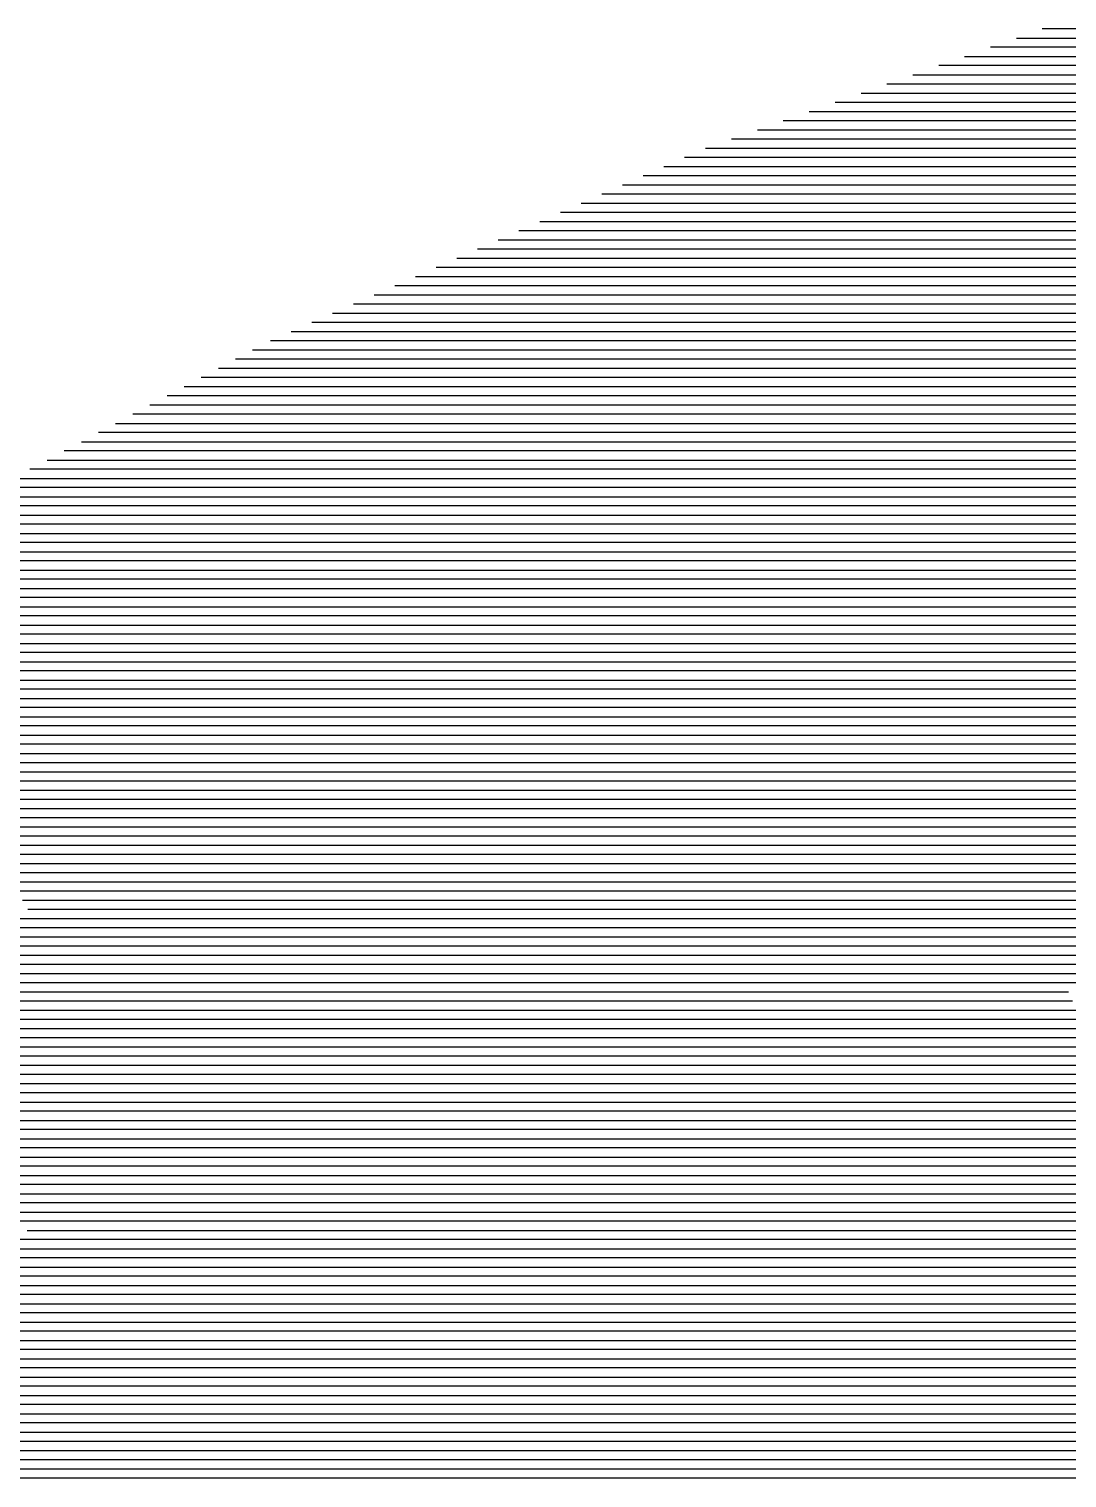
# Model space of a CAD drawing. Header units: metres. Extents: x -6.9 to 6.9, y -7 to 7.
# Drawn here: x -3.205 to -2.073, y 5.086 to 6.666 of the extents above; entities that cross this region are included whole.
import ezdxf

# ---------------------------------------------------------------- set-up
doc = ezdxf.new("R2010")
doc.units = ezdxf.units.M

msp = doc.modelspace()

# ---------------------------------------------------------------- linework, layer by layer
for p, q in [((-2.127833, 6.656469, -0.539903), (-1.97715, 6.656469, -0.52446)), ((-1.978695, 6.666469, -0.524922), (-2.099589, 6.666469, -0.537312)), ((-2.184322, 6.636469, -0.545084), (-1.974058, 6.636469, -0.523534)), ((-1.975604, 6.646469, -0.523997), (-2.156077, 6.646469, -0.542493)), ((-1.972513, 6.626469, -0.523072), (-2.212566, 6.626469, -0.547674)), ((-1.969421, 6.606469, -0.522146), (-2.269055, 6.606469, -0.552855)), ((-2.24081, 6.616469, -0.550265), (-1.970967, 6.616469, -0.522609)), ((-2.297299, 6.596469, -0.555446), (-1.967875, 6.596469, -0.521684)), ((-2.353788, 6.576469, -0.560626), (-1.964784, 6.576469, -0.520759)), ((-1.96633, 6.586469, -0.521221), (-2.325544, 6.586469, -0.558036)), ((-1.963238, 6.566469, -0.520296), (-2.382032, 6.566469, -0.563217)), ((-1.960147, 6.546469, -0.519371), (-2.438521, 6.546469, -0.568398)), ((-2.410277, 6.556469, -0.565807), (-1.961692, 6.556469, -0.519833)), ((-2.466168, 6.526469, -0.570628), (-2.489632, 6.526469, -0.572998)), ((-2.466765, 6.536469, -0.570988), (-1.958601, 6.536469, -0.518908)), ((-2.464098, 6.526469, -0.570411), (-2.466168, 6.526469, -0.570628)), ((-1.957055, 6.526469, -0.518445), (-2.464098, 6.526469, -0.570411)), ((-2.51221, 6.516469, -0.574976), (-2.464028, 6.516469, -0.570109)), ((-2.464028, 6.516469, -0.570109), (-2.459778, 6.516469, -0.569664)), ((-2.459778, 6.516469, -0.569664), (-1.95551, 6.516469, -0.517983)), ((-2.557368, 6.496469, -0.578933), (-2.459749, 6.496469, -0.569072)), ((-2.461889, 6.506469, -0.569591), (-2.534789, 6.506469, -0.576954)), ((-2.455458, 6.506469, -0.568917), (-2.461889, 6.506469, -0.569591)), ((-2.459749, 6.496469, -0.569072), (-2.451138, 6.496469, -0.56817)), ((-1.953964, 6.506469, -0.51752), (-2.455458, 6.506469, -0.568917)), ((-2.451138, 6.496469, -0.56817), (-1.952418, 6.496469, -0.517058)), ((-2.457609, 6.486469, -0.568554), (-2.579946, 6.486469, -0.580911)), ((-2.446819, 6.486469, -0.567423), (-2.457609, 6.486469, -0.568554)), ((-1.950872, 6.486469, -0.516595), (-2.446819, 6.486469, -0.567423)), ((-2.45333, 6.466469, -0.567517), (-2.625104, 6.466469, -0.584868)), ((-2.602525, 6.476469, -0.582889), (-2.45547, 6.476469, -0.568036)), ((-2.45547, 6.476469, -0.568036), (-2.442499, 6.476469, -0.566676)), ((-2.438179, 6.466469, -0.565929), (-2.45333, 6.466469, -0.567517)), ((-2.442499, 6.476469, -0.566676), (-1.949327, 6.476469, -0.516132)), ((-1.947781, 6.466469, -0.51567), (-2.438179, 6.466469, -0.565929)), ((-2.449051, 6.446469, -0.56648), (-2.670261, 6.446469, -0.588825)), ((-2.647683, 6.456469, -0.586846), (-2.451191, 6.456469, -0.566999)), ((-2.451191, 6.456469, -0.566999), (-2.433859, 6.456469, -0.565182)), ((-2.429539, 6.446469, -0.564435), (-2.449051, 6.446469, -0.56648)), ((-2.433859, 6.456469, -0.565182), (-1.946235, 6.456469, -0.515207)), ((-1.94469, 6.446469, -0.514744), (-2.429539, 6.446469, -0.564435)), ((-2.69284, 6.436469, -0.590803), (-2.446912, 6.436469, -0.565962)), ((-2.446912, 6.436469, -0.565962), (-2.425219, 6.436469, -0.563688)), ((-2.425219, 6.436469, -0.563688), (-1.943144, 6.436469, -0.514282)), ((-2.737997, 6.416469, -0.59476), (-2.442632, 6.416469, -0.564925)), ((-2.444772, 6.426469, -0.565444), (-2.715419, 6.426469, -0.592781)), ((-2.420899, 6.426469, -0.562941), (-2.444772, 6.426469, -0.565444)), ((-2.442632, 6.416469, -0.564925), (-2.416579, 6.416469, -0.562194)), ((-1.941598, 6.426469, -0.513819), (-2.420899, 6.426469, -0.562941)), ((-2.416579, 6.416469, -0.562194), (-1.940052, 6.416469, -0.513357)), ((-2.440493, 6.406469, -0.564407), (-2.760576, 6.406469, -0.596738)), ((-2.412259, 6.406469, -0.561447), (-2.440493, 6.406469, -0.564407)), ((-1.938507, 6.406469, -0.512894), (-2.412259, 6.406469, -0.561447)), ((-2.436214, 6.386469, -0.56337), (-2.805734, 6.386469, -0.600695)), ((-2.783155, 6.396469, -0.598716), (-2.438353, 6.396469, -0.563888)), ((-2.438353, 6.396469, -0.563888), (-2.40794, 6.396469, -0.5607)), ((-2.40362, 6.386469, -0.559954), (-2.436214, 6.386469, -0.56337)), ((-2.40794, 6.396469, -0.5607), (-1.936961, 6.396469, -0.512431)), ((-1.935415, 6.386469, -0.511969), (-2.40362, 6.386469, -0.559954)), ((-2.828312, 6.376469, -0.602673), (-2.434074, 6.376469, -0.562851)), ((-2.434074, 6.376469, -0.562851), (-2.3993, 6.376469, -0.559207)), ((-2.3993, 6.376469, -0.559207), (-1.933869, 6.376469, -0.511506)), ((-2.87347, 6.356469, -0.60663), (-2.429795, 6.356469, -0.561815)), ((-2.431934, 6.366469, -0.562333), (-2.850891, 6.366469, -0.604651)), ((-2.39498, 6.366469, -0.55846), (-2.431934, 6.366469, -0.562333)), ((-2.429795, 6.356469, -0.561815), (-2.39066, 6.356469, -0.557713)), ((-1.932324, 6.366469, -0.511043), (-2.39498, 6.366469, -0.55846)), ((-2.39066, 6.356469, -0.557713), (-1.930778, 6.356469, -0.510581)), ((-2.918627, 6.336469, -0.610586), (-2.425516, 6.336469, -0.560778)), ((-2.427655, 6.346469, -0.561296), (-2.896048, 6.346469, -0.608608)), ((-2.38634, 6.346469, -0.556966), (-2.427655, 6.346469, -0.561296)), ((-2.425516, 6.336469, -0.560778), (-2.38202, 6.336469, -0.556219)), ((-1.929232, 6.346469, -0.510118), (-2.38634, 6.346469, -0.556966)), ((-2.38202, 6.336469, -0.556219), (-1.927687, 6.336469, -0.509656)), ((-2.423376, 6.326469, -0.560259), (-2.941206, 6.326469, -0.612565)), ((-2.3777, 6.326469, -0.555472), (-2.423376, 6.326469, -0.560259)), ((-1.926141, 6.326469, -0.509193), (-2.3777, 6.326469, -0.555472)), ((-2.940973, 6.306469, -0.611947), (-2.979358, 6.306469, -0.615771)), ((-2.960682, 6.316469, -0.614211), (-2.943678, 6.316469, -0.612517)), ((-2.943678, 6.316469, -0.612517), (-2.941794, 6.316469, -0.612322)), ((-2.941794, 6.316469, -0.612322), (-2.421237, 6.316469, -0.559741)), ((-2.93672, 6.306469, -0.611507), (-2.940973, 6.306469, -0.611947)), ((-2.419097, 6.306469, -0.559223), (-2.93672, 6.306469, -0.611507)), ((-2.421237, 6.316469, -0.559741), (-2.37338, 6.316469, -0.554725)), ((-2.36906, 6.306469, -0.553978), (-2.419097, 6.306469, -0.559223)), ((-2.37338, 6.316469, -0.554725), (-1.924595, 6.316469, -0.50873)), ((-1.923049, 6.306469, -0.508268), (-2.36906, 6.306469, -0.553978)), ((-2.998035, 6.296469, -0.617331), (-2.938268, 6.296469, -0.611377)), ((-2.938268, 6.296469, -0.611377), (-2.931645, 6.296469, -0.610692)), ((-2.931645, 6.296469, -0.610692), (-2.416957, 6.296469, -0.558704)), ((-2.416957, 6.296469, -0.558704), (-2.364741, 6.296469, -0.553231)), ((-2.364741, 6.296469, -0.553231), (-1.921504, 6.296469, -0.507805)), ((-3.035388, 6.276469, -0.620452), (-2.932858, 6.276469, -0.610238)), ((-2.935563, 6.286469, -0.610807), (-3.016711, 6.286469, -0.618892)), ((-2.926571, 6.286469, -0.609877), (-2.935563, 6.286469, -0.610807)), ((-2.932858, 6.276469, -0.610238), (-2.921496, 6.276469, -0.609062)), ((-2.414818, 6.286469, -0.558186), (-2.926571, 6.286469, -0.609877)), ((-2.921496, 6.276469, -0.609062), (-2.412678, 6.276469, -0.557667)), ((-2.360421, 6.286469, -0.552484), (-2.414818, 6.286469, -0.558186)), ((-2.412678, 6.276469, -0.557667), (-2.356101, 6.276469, -0.551737)), ((-1.919958, 6.286469, -0.507342), (-2.360421, 6.286469, -0.552484)), ((-2.356101, 6.276469, -0.551737), (-1.918412, 6.276469, -0.50688)), ((-2.930153, 6.266469, -0.609668), (-3.054065, 6.266469, -0.622012)), ((-2.916422, 6.266469, -0.608248), (-2.930153, 6.266469, -0.609668)), ((-2.410539, 6.266469, -0.557149), (-2.916422, 6.266469, -0.608248)), ((-2.351781, 6.266469, -0.55099), (-2.410539, 6.266469, -0.557149)), ((-1.916867, 6.266469, -0.506417), (-2.351781, 6.266469, -0.55099)), ((-2.924743, 6.246469, -0.608528), (-3.091418, 6.246469, -0.625133)), ((-3.072741, 6.256469, -0.623572), (-2.927448, 6.256469, -0.609098)), ((-2.927448, 6.256469, -0.609098), (-2.911347, 6.256469, -0.607433)), ((-2.906273, 6.246469, -0.606618), (-2.924743, 6.246469, -0.608528)), ((-2.911347, 6.256469, -0.607433), (-2.408399, 6.256469, -0.556631)), ((-2.406259, 6.246469, -0.556112), (-2.906273, 6.246469, -0.606618)), ((-2.408399, 6.256469, -0.556631), (-2.347461, 6.256469, -0.550243)), ((-2.343141, 6.246469, -0.549496), (-2.406259, 6.246469, -0.556112)), ((-2.347461, 6.256469, -0.550243), (-1.915321, 6.256469, -0.505955)), ((-1.913775, 6.246469, -0.505492), (-2.343141, 6.246469, -0.549496)), ((-2.919334, 6.226469, -0.607389), (-3.128771, 6.226469, -0.628253)), ((-3.110095, 6.236469, -0.626693), (-2.922038, 6.236469, -0.607958)), ((-2.922038, 6.236469, -0.607958), (-2.901198, 6.236469, -0.605803)), ((-2.896124, 6.226469, -0.604988), (-2.919334, 6.226469, -0.607389)), ((-2.901198, 6.236469, -0.605803), (-2.40412, 6.236469, -0.555594)), ((-2.40198, 6.226469, -0.555075), (-2.896124, 6.226469, -0.604988)), ((-2.40412, 6.236469, -0.555594), (-2.338821, 6.236469, -0.548749)), ((-2.334501, 6.226469, -0.548002), (-2.40198, 6.226469, -0.555075)), ((-2.338821, 6.236469, -0.548749), (-1.912229, 6.236469, -0.505029)), ((-1.910684, 6.226469, -0.504567), (-2.334501, 6.226469, -0.548002)), ((-3.147448, 6.216469, -0.629814), (-2.916629, 6.216469, -0.606819)), ((-2.916629, 6.216469, -0.606819), (-2.89105, 6.216469, -0.604173)), ((-2.89105, 6.216469, -0.604173), (-2.399841, 6.216469, -0.554557)), ((-2.399841, 6.216469, -0.554557), (-2.330181, 6.216469, -0.547255)), ((-2.330181, 6.216469, -0.547255), (-1.909138, 6.216469, -0.504104)), ((-3.184801, 6.196469, -0.632934), (-2.911219, 6.196469, -0.605679)), ((-2.913924, 6.206469, -0.606249), (-3.166125, 6.206469, -0.631374)), ((-2.885975, 6.206469, -0.603358), (-2.913924, 6.206469, -0.606249)), ((-2.911219, 6.196469, -0.605679), (-2.880901, 6.196469, -0.602544)), ((-2.397701, 6.206469, -0.554038), (-2.885975, 6.206469, -0.603358)), ((-2.880901, 6.196469, -0.602544), (-2.395562, 6.196469, -0.55352)), ((-2.325862, 6.206469, -0.546509), (-2.397701, 6.206469, -0.554038)), ((-2.395562, 6.196469, -0.55352), (-2.321542, 6.196469, -0.545762)), ((-1.907592, 6.206469, -0.503641), (-2.325862, 6.206469, -0.546509)), ((-2.321542, 6.196469, -0.545762), (-1.906046, 6.196469, -0.503179)), ((-2.908514, 6.186469, -0.605109), (-3.203478, 6.186469, -0.634494)), ((-2.875826, 6.186469, -0.601729), (-2.908514, 6.186469, -0.605109)), ((-2.393422, 6.186469, -0.553002), (-2.875826, 6.186469, -0.601729)), ((-2.317222, 6.186469, -0.545015), (-2.393422, 6.186469, -0.553002)), ((-1.904501, 6.186469, -0.502716), (-2.317222, 6.186469, -0.545015)), ((-2.903104, 6.166469, -0.60397), (-3.240831, 6.166469, -0.637615)), ((-3.222154, 6.176469, -0.636055), (-2.905809, 6.176469, -0.60454)), ((-2.905809, 6.176469, -0.60454), (-2.870752, 6.176469, -0.600914)), ((-2.865677, 6.166469, -0.600099), (-2.903104, 6.166469, -0.60397)), ((-2.870752, 6.176469, -0.600914), (-2.391282, 6.176469, -0.552483)), ((-2.389143, 6.166469, -0.551965), (-2.865677, 6.166469, -0.600099)), ((-2.391282, 6.176469, -0.552483), (-2.312902, 6.176469, -0.544268)), ((-2.308582, 6.166469, -0.543521), (-2.389143, 6.166469, -0.551965)), ((-2.312902, 6.176469, -0.544268), (-1.902955, 6.176469, -0.502254)), ((-1.901409, 6.166469, -0.501791), (-2.308582, 6.166469, -0.543521)), ((-2.897694, 6.146469, -0.60283), (-3.278184, 6.146469, -0.640736)), ((-3.259508, 6.156469, -0.639175), (-2.900399, 6.156469, -0.6034)), ((-2.900399, 6.156469, -0.6034), (-2.860603, 6.156469, -0.599284)), ((-2.855528, 6.146469, -0.598469), (-2.897694, 6.146469, -0.60283)), ((-2.860603, 6.156469, -0.599284), (-2.387003, 6.156469, -0.551446)), ((-2.384864, 6.146469, -0.550928), (-2.855528, 6.146469, -0.598469)), ((-2.387003, 6.156469, -0.551446), (-2.304262, 6.156469, -0.542774)), ((-2.299942, 6.146469, -0.542027), (-2.384864, 6.146469, -0.550928)), ((-2.304262, 6.156469, -0.542774), (-1.899864, 6.156469, -0.501328)), ((-1.898318, 6.146469, -0.500866), (-2.299942, 6.146469, -0.542027)), ((-3.296861, 6.136469, -0.642296), (-2.894989, 6.136469, -0.602261)), ((-2.894989, 6.136469, -0.602261), (-2.850454, 6.136469, -0.597654)), ((-2.850454, 6.136469, -0.597654), (-2.382724, 6.136469, -0.55041)), ((-2.382724, 6.136469, -0.55041), (-2.295622, 6.136469, -0.54128)), ((-2.295622, 6.136469, -0.54128), (-1.896772, 6.136469, -0.500403)), ((-3.334214, 6.116469, -0.645416), (-2.889579, 6.116469, -0.601121)), ((-2.892284, 6.126469, -0.601691), (-3.315538, 6.126469, -0.643856)), ((-2.84538, 6.126469, -0.59684), (-2.892284, 6.126469, -0.601691)), ((-2.889579, 6.116469, -0.601121), (-2.840305, 6.116469, -0.596025)), ((-2.380585, 6.126469, -0.549891), (-2.84538, 6.126469, -0.59684)), ((-2.840305, 6.116469, -0.596025), (-2.378445, 6.116469, -0.549373)), ((-2.291302, 6.126469, -0.540533), (-2.380585, 6.126469, -0.549891)), ((-2.378445, 6.116469, -0.549373), (-2.286982, 6.116469, -0.539786)), ((-1.895226, 6.126469, -0.49994), (-2.291302, 6.126469, -0.540533)), ((-2.286982, 6.116469, -0.539786), (-1.893681, 6.116469, -0.499478)), ((-2.886874, 6.106469, -0.600551), (-3.352891, 6.106469, -0.646977)), ((-2.835231, 6.106469, -0.59521), (-2.886874, 6.106469, -0.600551)), ((-2.376305, 6.106469, -0.548854), (-2.835231, 6.106469, -0.59521)), ((-2.282663, 6.106469, -0.539039), (-2.376305, 6.106469, -0.548854)), ((-1.892135, 6.106469, -0.499015), (-2.282663, 6.106469, -0.539039)), ((-2.881464, 6.086469, -0.599412), (-3.390244, 6.086469, -0.650097)), ((-3.371568, 6.096469, -0.648537), (-2.884169, 6.096469, -0.599981)), ((-2.884169, 6.096469, -0.599981), (-2.830156, 6.096469, -0.594395)), ((-2.825082, 6.086469, -0.59358), (-2.881464, 6.086469, -0.599412)), ((-2.830156, 6.096469, -0.594395), (-2.374166, 6.096469, -0.548336)), ((-2.372026, 6.086469, -0.547818), (-2.825082, 6.086469, -0.59358)), ((-2.374166, 6.096469, -0.548336), (-2.278343, 6.096469, -0.538292)), ((-2.274023, 6.086469, -0.537545), (-2.372026, 6.086469, -0.547818)), ((-2.278343, 6.096469, -0.538292), (-1.890589, 6.096469, -0.498553)), ((-1.889044, 6.086469, -0.49809), (-2.274023, 6.086469, -0.537545)), ((-3.408921, 6.076469, -0.651658), (-2.878759, 6.076469, -0.598842)), ((-2.878759, 6.076469, -0.598842), (-2.820007, 6.076469, -0.592765)), ((-2.820007, 6.076469, -0.592765), (-2.369887, 6.076469, -0.547299)), ((-2.369887, 6.076469, -0.547299), (-2.269703, 6.076469, -0.536798)), ((-2.269703, 6.076469, -0.536798), (-1.887498, 6.076469, -0.497627)), ((-2.876054, 6.066469, -0.598272), (-3.416308, 6.066469, -0.652093)), ((-3.410457, 6.056469, -0.65121), (-2.873349, 6.056469, -0.597702)), ((-2.814933, 6.066469, -0.59195), (-2.876054, 6.066469, -0.598272)), ((-2.873349, 6.056469, -0.597702), (-2.809858, 6.056469, -0.591136)), ((-2.367747, 6.066469, -0.546781), (-2.814933, 6.066469, -0.59195)), ((-2.809858, 6.056469, -0.591136), (-2.365607, 6.056469, -0.546262)), ((-2.265383, 6.066469, -0.536051), (-2.367747, 6.066469, -0.546781)), ((-2.365607, 6.056469, -0.546262), (-2.261063, 6.056469, -0.535304)), ((-1.885952, 6.066469, -0.497165), (-2.265383, 6.066469, -0.536051)), ((-2.261063, 6.056469, -0.535304), (-1.884406, 6.056469, -0.496702)), ((-2.870644, 6.046469, -0.597132), (-3.404607, 6.046469, -0.650327)), ((-3.398756, 6.036469, -0.649444), (-2.867939, 6.036469, -0.596563)), ((-2.804784, 6.046469, -0.590321), (-2.870644, 6.046469, -0.597132)), ((-2.867939, 6.036469, -0.596563), (-2.79971, 6.036469, -0.589506)), ((-2.363468, 6.046469, -0.545744), (-2.804784, 6.046469, -0.590321)), ((-2.79971, 6.036469, -0.589506), (-2.361328, 6.036469, -0.545225)), ((-2.256743, 6.046469, -0.534557), (-2.363468, 6.046469, -0.545744)), ((-2.361328, 6.036469, -0.545225), (-2.252423, 6.036469, -0.533811)), ((-1.882861, 6.046469, -0.496239), (-2.256743, 6.046469, -0.534557)), ((-2.252423, 6.036469, -0.533811), (-1.881315, 6.036469, -0.495777)), ((-2.865234, 6.026469, -0.595993), (-3.392905, 6.026469, -0.648561)), ((-2.794635, 6.026469, -0.588691), (-2.865234, 6.026469, -0.595993)), ((-2.359189, 6.026469, -0.544707), (-2.794635, 6.026469, -0.588691)), ((-2.248103, 6.026469, -0.533064), (-2.359189, 6.026469, -0.544707)), ((-1.879769, 6.026469, -0.495314), (-2.248103, 6.026469, -0.533064)), ((-3.387055, 6.016469, -0.647677), (-2.862529, 6.016469, -0.595423)), ((-2.859824, 6.006469, -0.594853), (-3.381204, 6.006469, -0.646794)), ((-2.862529, 6.016469, -0.595423), (-2.789561, 6.016469, -0.587876)), ((-2.784486, 6.006469, -0.587061), (-2.859824, 6.006469, -0.594853)), ((-2.789561, 6.016469, -0.587876), (-2.357049, 6.016469, -0.544189)), ((-2.35491, 6.006469, -0.54367), (-2.784486, 6.006469, -0.587061)), ((-2.357049, 6.016469, -0.544189), (-2.243784, 6.016469, -0.532317)), ((-2.239464, 6.006469, -0.53157), (-2.35491, 6.006469, -0.54367)), ((-2.243784, 6.016469, -0.532317), (-1.878223, 6.016469, -0.494851)), ((-1.876678, 6.006469, -0.494389), (-2.239464, 6.006469, -0.53157)), ((-3.375354, 5.996469, -0.645911), (-2.857119, 5.996469, -0.594283)), ((-2.857119, 5.996469, -0.594283), (-2.779412, 5.996469, -0.586246)), ((-2.779412, 5.996469, -0.586246), (-2.35277, 5.996469, -0.543152)), ((-2.35277, 5.996469, -0.543152), (-2.235144, 5.996469, -0.530823)), ((-2.235144, 5.996469, -0.530823), (-1.875132, 5.996469, -0.493926)), ((-2.854414, 5.986469, -0.593714), (-3.369503, 5.986469, -0.645028)), ((-3.363653, 5.976469, -0.644145), (-2.851709, 5.976469, -0.593144)), ((-2.774337, 5.986469, -0.585432), (-2.854414, 5.986469, -0.593714)), ((-2.851709, 5.976469, -0.593144), (-2.769263, 5.976469, -0.584617)), ((-2.35063, 5.986469, -0.542633), (-2.774337, 5.986469, -0.585432)), ((-2.769263, 5.976469, -0.584617), (-2.348491, 5.976469, -0.542115)), ((-2.230824, 5.986469, -0.530076), (-2.35063, 5.986469, -0.542633)), ((-2.348491, 5.976469, -0.542115), (-2.226504, 5.976469, -0.529329)), ((-1.873586, 5.986469, -0.493464), (-2.230824, 5.986469, -0.530076)), ((-2.226504, 5.976469, -0.529329), (-1.872041, 5.976469, -0.493001)), ((-2.849004, 5.966469, -0.592574), (-3.357802, 5.966469, -0.643262)), ((-2.764188, 5.966469, -0.583802), (-2.849004, 5.966469, -0.592574)), ((-2.346351, 5.966469, -0.541597), (-2.764188, 5.966469, -0.583802)), ((-2.222184, 5.966469, -0.528582), (-2.346351, 5.966469, -0.541597)), ((-1.870495, 5.966469, -0.492538), (-2.222184, 5.966469, -0.528582)), ((-3.351952, 5.956469, -0.642378), (-2.846299, 5.956469, -0.592004)), ((-2.843594, 5.946469, -0.591434), (-3.346101, 5.946469, -0.641495)), ((-2.846299, 5.956469, -0.592004), (-2.759114, 5.956469, -0.582987)), ((-2.75404, 5.946469, -0.582172), (-2.843594, 5.946469, -0.591434)), ((-2.759114, 5.956469, -0.582987), (-2.344212, 5.956469, -0.541078)), ((-2.342072, 5.946469, -0.54056), (-2.75404, 5.946469, -0.582172)), ((-2.344212, 5.956469, -0.541078), (-2.217864, 5.956469, -0.527835)), ((-2.213544, 5.946469, -0.527088), (-2.342072, 5.946469, -0.54056)), ((-2.217864, 5.956469, -0.527835), (-1.868949, 5.956469, -0.492076)), ((-1.867403, 5.946469, -0.491613), (-2.213544, 5.946469, -0.527088)), ((-3.340251, 5.936469, -0.640612), (-2.840889, 5.936469, -0.590865)), ((-2.838184, 5.926469, -0.590295), (-3.3344, 5.926469, -0.639729)), ((-2.840889, 5.936469, -0.590865), (-2.748965, 5.936469, -0.581357)), ((-2.743891, 5.926469, -0.580542), (-2.838184, 5.926469, -0.590295)), ((-2.748965, 5.936469, -0.581357), (-2.339932, 5.936469, -0.540041)), ((-2.337793, 5.926469, -0.539523), (-2.743891, 5.926469, -0.580542)), ((-2.339932, 5.936469, -0.540041), (-2.209224, 5.936469, -0.526341)), ((-2.204904, 5.926469, -0.525594), (-2.337793, 5.926469, -0.539523)), ((-2.209224, 5.936469, -0.526341), (-1.865858, 5.936469, -0.49115)), ((-1.864312, 5.926469, -0.490688), (-2.204904, 5.926469, -0.525594)), ((-3.32855, 5.916469, -0.638846), (-2.835479, 5.916469, -0.589725)), ((-2.835479, 5.916469, -0.589725), (-2.738816, 5.916469, -0.579728)), ((-2.738816, 5.916469, -0.579728), (-2.335653, 5.916469, -0.539005)), ((-2.335653, 5.916469, -0.539005), (-2.200585, 5.916469, -0.524847)), ((-2.200585, 5.916469, -0.524847), (-1.862766, 5.916469, -0.490225)), ((-2.832774, 5.906469, -0.589155), (-3.322699, 5.906469, -0.637963)), ((-3.316848, 5.896469, -0.637079), (-2.830069, 5.896469, -0.588586)), ((-2.733742, 5.906469, -0.578913), (-2.832774, 5.906469, -0.589155)), ((-2.830069, 5.896469, -0.588586), (-2.728667, 5.896469, -0.578098)), ((-2.333514, 5.906469, -0.538486), (-2.733742, 5.906469, -0.578913)), ((-2.728667, 5.896469, -0.578098), (-2.331374, 5.896469, -0.537968)), ((-2.196265, 5.906469, -0.5241), (-2.333514, 5.906469, -0.538486)), ((-2.331374, 5.896469, -0.537968), (-2.191945, 5.896469, -0.523353)), ((-1.861221, 5.906469, -0.489763), (-2.196265, 5.906469, -0.5241)), ((-2.191945, 5.896469, -0.523353), (-1.859675, 5.896469, -0.4893)), ((-2.827364, 5.886469, -0.588016), (-3.310998, 5.886469, -0.636196)), ((-2.723593, 5.886469, -0.577283), (-2.827364, 5.886469, -0.588016)), ((-2.329235, 5.886469, -0.537449), (-2.723593, 5.886469, -0.577283)), ((-2.187625, 5.886469, -0.522606), (-2.329235, 5.886469, -0.537449)), ((-1.858129, 5.886469, -0.488837), (-2.187625, 5.886469, -0.522606)), ((-3.305147, 5.876469, -0.635313), (-2.824659, 5.876469, -0.587446)), ((-2.821954, 5.866469, -0.586876), (-3.299297, 5.866469, -0.63443)), ((-2.824659, 5.876469, -0.587446), (-2.718518, 5.876469, -0.576468)), ((-2.713444, 5.866469, -0.575653), (-2.821954, 5.866469, -0.586876)), ((-2.718518, 5.876469, -0.576468), (-2.327095, 5.876469, -0.536931)), ((-2.324955, 5.866469, -0.536412), (-2.713444, 5.866469, -0.575653)), ((-2.327095, 5.876469, -0.536931), (-2.183305, 5.876469, -0.521859)), ((-2.178985, 5.866469, -0.521112), (-2.324955, 5.866469, -0.536412)), ((-2.183305, 5.876469, -0.521859), (-1.856583, 5.876469, -0.488375)), ((-1.855038, 5.866469, -0.487912), (-2.178985, 5.866469, -0.521112)), ((-3.293446, 5.856469, -0.633547), (-2.819249, 5.856469, -0.586306)), ((-2.816544, 5.846469, -0.585737), (-3.287596, 5.846469, -0.632664)), ((-2.819249, 5.856469, -0.586306), (-2.70837, 5.856469, -0.574838)), ((-2.703295, 5.846469, -0.574023), (-2.816544, 5.846469, -0.585737)), ((-2.70837, 5.856469, -0.574838), (-2.322816, 5.856469, -0.535894)), ((-2.320676, 5.846469, -0.535376), (-2.703295, 5.846469, -0.574023)), ((-2.322816, 5.856469, -0.535894), (-2.174665, 5.856469, -0.520366)), ((-2.170345, 5.846469, -0.519619), (-2.320676, 5.846469, -0.535376)), ((-2.174665, 5.856469, -0.520366), (-1.853492, 5.856469, -0.487449)), ((-1.851946, 5.846469, -0.486987), (-2.170345, 5.846469, -0.519619)), ((-3.281745, 5.836469, -0.631781), (-2.813839, 5.836469, -0.585167)), ((-2.813839, 5.836469, -0.585167), (-2.698221, 5.836469, -0.573209)), ((-2.698221, 5.836469, -0.573209), (-2.318537, 5.836469, -0.534857)), ((-2.318537, 5.836469, -0.534857), (-2.166025, 5.836469, -0.518872)), ((-2.166025, 5.836469, -0.518872), (-1.8504, 5.836469, -0.486524)), ((-2.811134, 5.826469, -0.584597), (-3.275895, 5.826469, -0.630897)), ((-3.270044, 5.816469, -0.630014), (-2.808429, 5.816469, -0.584027)), ((-2.693146, 5.826469, -0.572394), (-2.811134, 5.826469, -0.584597)), ((-2.808429, 5.816469, -0.584027), (-2.688072, 5.816469, -0.571579)), ((-2.316397, 5.826469, -0.534339), (-2.693146, 5.826469, -0.572394)), ((-2.688072, 5.816469, -0.571579), (-2.314257, 5.816469, -0.53382)), ((-2.161706, 5.826469, -0.518125), (-2.316397, 5.826469, -0.534339)), ((-2.314257, 5.816469, -0.53382), (-2.157386, 5.816469, -0.517378)), ((-1.848855, 5.826469, -0.486062), (-2.161706, 5.826469, -0.518125)), ((-2.157386, 5.816469, -0.517378), (-1.847309, 5.816469, -0.485599)), ((-2.805724, 5.806469, -0.583457), (-3.264194, 5.806469, -0.629131)), ((-2.682997, 5.806469, -0.570764), (-2.805724, 5.806469, -0.583457)), ((-2.312118, 5.806469, -0.533302), (-2.682997, 5.806469, -0.570764)), ((-2.153066, 5.806469, -0.516631), (-2.312118, 5.806469, -0.533302)), ((-1.845763, 5.806469, -0.485136), (-2.153066, 5.806469, -0.516631)), ((-3.258343, 5.796469, -0.628248), (-2.803019, 5.796469, -0.582888)), ((-2.800314, 5.786469, -0.582318), (-3.252492, 5.786469, -0.627365)), ((-2.803019, 5.796469, -0.582888), (-2.677923, 5.796469, -0.569949)), ((-2.672848, 5.786469, -0.569134), (-2.800314, 5.786469, -0.582318)), ((-2.677923, 5.796469, -0.569949), (-2.309978, 5.796469, -0.532784)), ((-2.307839, 5.786469, -0.532265), (-2.672848, 5.786469, -0.569134)), ((-2.309978, 5.796469, -0.532784), (-2.148746, 5.796469, -0.515884)), ((-2.144426, 5.786469, -0.515137), (-2.307839, 5.786469, -0.532265)), ((-2.148746, 5.796469, -0.515884), (-1.844218, 5.796469, -0.484674)), ((-1.842672, 5.786469, -0.484211), (-2.144426, 5.786469, -0.515137)), ((-3.246642, 5.776469, -0.626482), (-2.797609, 5.776469, -0.581748)), ((-2.797609, 5.776469, -0.581748), (-2.667774, 5.776469, -0.568319)), ((-2.667774, 5.776469, -0.568319), (-2.305699, 5.776469, -0.531747)), ((-2.305699, 5.776469, -0.531747), (-2.140106, 5.776469, -0.51439)), ((-2.140106, 5.776469, -0.51439), (-1.841126, 5.776469, -0.483748)), ((-2.794904, 5.766469, -0.581178), (-3.240791, 5.766469, -0.625598)), ((-3.234941, 5.756469, -0.624715), (-2.792199, 5.756469, -0.580608)), ((-2.6627, 5.766469, -0.567505), (-2.794904, 5.766469, -0.581178)), ((-2.792199, 5.756469, -0.580608), (-2.657625, 5.756469, -0.56669)), ((-2.30356, 5.766469, -0.531228), (-2.6627, 5.766469, -0.567505)), ((-2.657625, 5.756469, -0.56669), (-2.30142, 5.756469, -0.53071)), ((-2.135786, 5.766469, -0.513643), (-2.30356, 5.766469, -0.531228)), ((-2.30142, 5.756469, -0.53071), (-2.131466, 5.756469, -0.512896)), ((-1.83958, 5.766469, -0.483286), (-2.135786, 5.766469, -0.513643)), ((-2.131466, 5.756469, -0.512896), (-1.838035, 5.756469, -0.482823)), ((-2.789494, 5.746469, -0.580039), (-3.22909, 5.746469, -0.623832)), ((-3.22324, 5.736469, -0.622949), (-2.786789, 5.736469, -0.579469)), ((-2.652551, 5.746469, -0.565875), (-2.789494, 5.746469, -0.580039)), ((-2.786789, 5.736469, -0.579469), (-2.647476, 5.736469, -0.56506)), ((-2.29928, 5.746469, -0.530192), (-2.652551, 5.746469, -0.565875)), ((-2.647476, 5.736469, -0.56506), (-2.297141, 5.736469, -0.529673)), ((-2.127146, 5.746469, -0.512149), (-2.29928, 5.746469, -0.530192)), ((-2.297141, 5.736469, -0.529673), (-2.122827, 5.736469, -0.511402)), ((-1.836489, 5.746469, -0.482361), (-2.127146, 5.746469, -0.512149)), ((-2.122827, 5.736469, -0.511402), (-1.834943, 5.736469, -0.481898)), ((-2.784085, 5.726469, -0.578899), (-3.217389, 5.726469, -0.622066)), ((-2.642402, 5.726469, -0.564245), (-2.784085, 5.726469, -0.578899)), ((-2.295001, 5.726469, -0.529155), (-2.642402, 5.726469, -0.564245)), ((-2.118507, 5.726469, -0.510655), (-2.295001, 5.726469, -0.529155)), ((-1.833398, 5.726469, -0.481435), (-2.118507, 5.726469, -0.510655)), ((-3.211539, 5.716469, -0.621183), (-2.78138, 5.716469, -0.578329)), ((-2.778675, 5.706469, -0.577759), (-3.205688, 5.706469, -0.620299)), ((-2.78138, 5.716469, -0.578329), (-2.637327, 5.716469, -0.56343)), ((-2.632253, 5.706469, -0.562615), (-2.778675, 5.706469, -0.577759)), ((-2.637327, 5.716469, -0.56343), (-2.292862, 5.716469, -0.528636)), ((-2.290722, 5.706469, -0.528118), (-2.632253, 5.706469, -0.562615)), ((-2.292862, 5.716469, -0.528636), (-2.114187, 5.716469, -0.509908)), ((-2.109867, 5.706469, -0.509161), (-2.290722, 5.706469, -0.528118)), ((-2.114187, 5.716469, -0.509908), (-1.831852, 5.716469, -0.480973)), ((-1.830306, 5.706469, -0.48051), (-2.109867, 5.706469, -0.509161)), ((-3.475087, 5.696469, -0.646656), (-3.199838, 5.696469, -0.619416)), ((-3.199838, 5.696469, -0.619416), (-2.77597, 5.696469, -0.57719)), ((-2.77597, 5.696469, -0.57719), (-2.627178, 5.696469, -0.561801)), ((-2.627178, 5.696469, -0.561801), (-2.288582, 5.696469, -0.527599)), ((-2.288582, 5.696469, -0.527599), (-2.105547, 5.696469, -0.508414)), ((-2.105547, 5.696469, -0.508414), (-1.82876, 5.696469, -0.480047)), ((-3.193987, 5.686469, -0.618533), (-3.467194, 5.686469, -0.645571)), ((-3.459301, 5.676469, -0.644486), (-3.188137, 5.676469, -0.61765)), ((-2.773265, 5.686469, -0.57662), (-3.193987, 5.686469, -0.618533)), ((-3.188137, 5.676469, -0.61765), (-2.77056, 5.676469, -0.57605)), ((-2.622104, 5.686469, -0.560986), (-2.773265, 5.686469, -0.57662)), ((-2.77056, 5.676469, -0.57605), (-2.61703, 5.676469, -0.560171)), ((-2.286443, 5.686469, -0.527081), (-2.622104, 5.686469, -0.560986)), ((-2.61703, 5.676469, -0.560171), (-2.284303, 5.676469, -0.526563)), ((-2.101227, 5.686469, -0.507667), (-2.286443, 5.686469, -0.527081)), ((-2.284303, 5.676469, -0.526563), (-2.096907, 5.676469, -0.506921)), ((-1.827215, 5.686469, -0.479585), (-2.101227, 5.686469, -0.507667)), ((-2.096907, 5.676469, -0.506921), (-1.825669, 5.676469, -0.479122)), ((-3.182286, 5.666469, -0.616767), (-3.451408, 5.666469, -0.6434)), ((-3.443514, 5.656469, -0.642315), (-3.176435, 5.656469, -0.615884)), ((-2.767855, 5.666469, -0.57548), (-3.182286, 5.666469, -0.616767)), ((-3.176435, 5.656469, -0.615884), (-2.76515, 5.656469, -0.574911)), ((-2.611955, 5.666469, -0.559356), (-2.767855, 5.666469, -0.57548)), ((-2.76515, 5.656469, -0.574911), (-2.606881, 5.656469, -0.558541)), ((-2.282164, 5.666469, -0.526044), (-2.611955, 5.666469, -0.559356)), ((-2.606881, 5.656469, -0.558541), (-2.280024, 5.656469, -0.525526)), ((-2.092587, 5.666469, -0.506174), (-2.282164, 5.666469, -0.526044)), ((-2.280024, 5.656469, -0.525526), (-2.088267, 5.656469, -0.505427)), ((-1.824123, 5.666469, -0.47866), (-2.092587, 5.666469, -0.506174)), ((-2.088267, 5.656469, -0.505427), (-1.822577, 5.656469, -0.478197)), ((-3.170585, 5.646469, -0.615), (-3.435621, 5.646469, -0.64123)), ((-2.762445, 5.646469, -0.574341), (-3.170585, 5.646469, -0.615)), ((-2.601806, 5.646469, -0.557726), (-2.762445, 5.646469, -0.574341)), ((-2.277885, 5.646469, -0.525007), (-2.601806, 5.646469, -0.557726)), ((-2.083947, 5.646469, -0.50468), (-2.277885, 5.646469, -0.525007)), ((-1.821032, 5.646469, -0.477734), (-2.083947, 5.646469, -0.50468)), ((-3.427728, 5.636469, -0.640144), (-3.164734, 5.636469, -0.614117)), ((-3.158884, 5.626469, -0.613234), (-3.419835, 5.626469, -0.639059)), ((-3.164734, 5.636469, -0.614117), (-2.75974, 5.636469, -0.573771)), ((-2.757035, 5.626469, -0.573201), (-3.158884, 5.626469, -0.613234)), ((-2.75974, 5.636469, -0.573771), (-2.596732, 5.636469, -0.556911)), ((-2.591657, 5.626469, -0.556097), (-2.757035, 5.626469, -0.573201)), ((-2.596732, 5.636469, -0.556911), (-2.275745, 5.636469, -0.524489)), ((-2.273605, 5.626469, -0.523971), (-2.591657, 5.626469, -0.556097)), ((-2.275745, 5.636469, -0.524489), (-2.079628, 5.636469, -0.503933)), ((-2.075308, 5.626469, -0.503186), (-2.273605, 5.626469, -0.523971)), ((-2.079628, 5.636469, -0.503933), (-1.819486, 5.636469, -0.477272)), ((-1.81794, 5.626469, -0.476809), (-2.075308, 5.626469, -0.503186)), ((-3.411942, 5.616469, -0.637974), (-3.153033, 5.616469, -0.612351)), ((-3.153033, 5.616469, -0.612351), (-2.75433, 5.616469, -0.572631)), ((-2.75433, 5.616469, -0.572631), (-2.586583, 5.616469, -0.555282)), ((-2.586583, 5.616469, -0.555282), (-2.271466, 5.616469, -0.523452)), ((-2.271466, 5.616469, -0.523452), (-2.070988, 5.616469, -0.502439)), ((-3.147183, 5.606469, -0.611468), (-3.404048, 5.606469, -0.636889)), ((-3.396155, 5.596469, -0.635803), (-3.141332, 5.596469, -0.610585)), ((-2.751625, 5.606469, -0.572062), (-3.147183, 5.606469, -0.611468)), ((-3.141332, 5.596469, -0.610585), (-2.74892, 5.596469, -0.571492)), ((-2.581508, 5.606469, -0.554467), (-2.751625, 5.606469, -0.572062)), ((-2.74892, 5.596469, -0.571492), (-2.576434, 5.596469, -0.553652)), ((-2.269326, 5.606469, -0.522934), (-2.581508, 5.606469, -0.554467)), ((-2.576434, 5.596469, -0.553652), (-2.267187, 5.596469, -0.522415)), ((-2.066668, 5.606469, -0.501692), (-2.269326, 5.606469, -0.522934)), ((-2.267187, 5.596469, -0.522415), (-2.062348, 5.596469, -0.500945)), ((-3.135482, 5.586469, -0.609702), (-3.388262, 5.586469, -0.634718)), ((-2.746215, 5.586469, -0.570922), (-3.135482, 5.586469, -0.609702)), ((-2.571359, 5.586469, -0.552837), (-2.746215, 5.586469, -0.570922)), ((-2.265047, 5.586469, -0.521897), (-2.571359, 5.586469, -0.552837)), ((-2.058028, 5.586469, -0.500198), (-2.265047, 5.586469, -0.521897)), ((-3.380369, 5.576469, -0.633633), (-3.129631, 5.576469, -0.608818)), ((-3.123781, 5.566469, -0.607935), (-3.372476, 5.566469, -0.632547)), ((-3.129631, 5.576469, -0.608818), (-2.74351, 5.576469, -0.570352)), ((-2.740805, 5.566469, -0.569782), (-3.123781, 5.566469, -0.607935)), ((-2.74351, 5.576469, -0.570352), (-2.566285, 5.576469, -0.552022)), ((-2.561211, 5.566469, -0.551207), (-2.740805, 5.566469, -0.569782)), ((-2.566285, 5.576469, -0.552022), (-2.262908, 5.576469, -0.521379)), ((-2.260768, 5.566469, -0.52086), (-2.561211, 5.566469, -0.551207)), ((-2.262908, 5.576469, -0.521379), (-2.053708, 5.576469, -0.499451)), ((-2.049388, 5.566469, -0.498704), (-2.260768, 5.566469, -0.52086)), ((-3.364582, 5.556469, -0.631462), (-3.11793, 5.556469, -0.607052)), ((-3.11208, 5.546469, -0.606169), (-3.356689, 5.546469, -0.630377)), ((-3.11793, 5.556469, -0.607052), (-2.7381, 5.556469, -0.569213)), ((-2.735395, 5.546469, -0.568643), (-3.11208, 5.546469, -0.606169)), ((-2.7381, 5.556469, -0.569213), (-2.556136, 5.556469, -0.550393)), ((-2.551062, 5.546469, -0.549578), (-2.735395, 5.546469, -0.568643)), ((-2.556136, 5.556469, -0.550393), (-2.258628, 5.556469, -0.520342)), ((-2.256489, 5.546469, -0.519823), (-2.551062, 5.546469, -0.549578)), ((-2.258628, 5.556469, -0.520342), (-2.045068, 5.556469, -0.497957)), ((-2.040749, 5.546469, -0.49721), (-2.256489, 5.546469, -0.519823)), ((-3.348796, 5.536469, -0.629291), (-3.106229, 5.536469, -0.605286)), ((-3.106229, 5.536469, -0.605286), (-2.73269, 5.536469, -0.568073)), ((-2.73269, 5.536469, -0.568073), (-2.545987, 5.536469, -0.548763)), ((-2.545987, 5.536469, -0.548763), (-2.254349, 5.536469, -0.519305)), ((-2.254349, 5.536469, -0.519305), (-2.036429, 5.536469, -0.496463)), ((-3.100378, 5.526469, -0.604403), (-3.340903, 5.526469, -0.628206)), ((-3.33301, 5.516469, -0.627121), (-3.094528, 5.516469, -0.603519)), ((-2.729985, 5.526469, -0.567503), (-3.100378, 5.526469, -0.604403)), ((-3.094528, 5.516469, -0.603519), (-2.72728, 5.516469, -0.566933)), ((-2.540913, 5.526469, -0.547948), (-2.729985, 5.526469, -0.567503)), ((-2.72728, 5.516469, -0.566933), (-2.535838, 5.516469, -0.547133)), ((-2.25221, 5.526469, -0.518786), (-2.540913, 5.526469, -0.547948)), ((-2.535838, 5.516469, -0.547133), (-2.25007, 5.516469, -0.518268)), ((-2.032109, 5.526469, -0.495716), (-2.25221, 5.526469, -0.518786)), ((-2.25007, 5.516469, -0.518268), (-2.027789, 5.516469, -0.494969)), ((-3.088677, 5.506469, -0.602636), (-3.325117, 5.506469, -0.626035)), ((-2.724575, 5.506469, -0.566364), (-3.088677, 5.506469, -0.602636)), ((-2.530764, 5.506469, -0.546318), (-2.724575, 5.506469, -0.566364)), ((-2.24793, 5.506469, -0.51775), (-2.530764, 5.506469, -0.546318)), ((-2.023469, 5.506469, -0.494223), (-2.24793, 5.506469, -0.51775)), ((-3.317223, 5.496469, -0.62495), (-3.082827, 5.496469, -0.601753)), ((-3.076976, 5.486469, -0.60087), (-3.30933, 5.486469, -0.623865)), ((-3.082827, 5.496469, -0.601753), (-2.72187, 5.496469, -0.565794)), ((-2.719165, 5.486469, -0.565224), (-3.076976, 5.486469, -0.60087)), ((-2.72187, 5.496469, -0.565794), (-2.525689, 5.496469, -0.545503)), ((-2.520615, 5.486469, -0.544689), (-2.719165, 5.486469, -0.565224)), ((-2.525689, 5.496469, -0.545503), (-2.245791, 5.496469, -0.517231)), ((-2.243651, 5.486469, -0.516713), (-2.520615, 5.486469, -0.544689)), ((-2.245791, 5.496469, -0.517231), (-2.019149, 5.496469, -0.493476)), ((-2.014829, 5.486469, -0.492729), (-2.243651, 5.486469, -0.516713)), ((-3.301437, 5.476469, -0.62278), (-3.071126, 5.476469, -0.599987)), ((-3.071126, 5.476469, -0.599987), (-2.71646, 5.476469, -0.564654)), ((-2.71646, 5.476469, -0.564654), (-2.515541, 5.476469, -0.543874)), ((-2.515541, 5.476469, -0.543874), (-2.241512, 5.476469, -0.516194)), ((-2.241512, 5.476469, -0.516194), (-2.010509, 5.476469, -0.491982)), ((-3.065275, 5.466469, -0.599104), (-3.293544, 5.466469, -0.621694)), ((-3.285651, 5.456469, -0.620609), (-3.059425, 5.456469, -0.59822)), ((-2.713755, 5.466469, -0.564084), (-3.065275, 5.466469, -0.599104)), ((-3.059425, 5.456469, -0.59822), (-2.71105, 5.456469, -0.563515)), ((-2.510466, 5.466469, -0.543059), (-2.713755, 5.466469, -0.564084)), ((-2.71105, 5.456469, -0.563515), (-2.505392, 5.456469, -0.542244)), ((-2.239372, 5.466469, -0.515676), (-2.510466, 5.466469, -0.543059)), ((-2.505392, 5.456469, -0.542244), (-2.237233, 5.456469, -0.515158)), ((-2.006189, 5.466469, -0.491235), (-2.239372, 5.466469, -0.515676)), ((-2.237233, 5.456469, -0.515158), (-2.001869, 5.456469, -0.490488)), ((-3.053574, 5.446469, -0.597337), (-3.277757, 5.446469, -0.619524)), ((-3.269864, 5.436469, -0.618438), (-3.047724, 5.436469, -0.596454)), ((-2.708345, 5.446469, -0.562945), (-3.053574, 5.446469, -0.597337)), ((-3.047724, 5.436469, -0.596454), (-2.70564, 5.436469, -0.562375)), ((-2.500317, 5.446469, -0.541429), (-2.708345, 5.446469, -0.562945)), ((-2.70564, 5.436469, -0.562375), (-2.495243, 5.436469, -0.540614)), ((-2.235093, 5.446469, -0.514639), (-2.500317, 5.446469, -0.541429)), ((-2.495243, 5.436469, -0.540614), (-2.232953, 5.436469, -0.514121)), ((-1.99755, 5.446469, -0.489741), (-2.235093, 5.446469, -0.514639)), ((-2.232953, 5.436469, -0.514121), (-1.99323, 5.436469, -0.488994)), ((-3.041873, 5.426469, -0.595571), (-3.261971, 5.426469, -0.617353)), ((-2.702935, 5.426469, -0.561805), (-3.041873, 5.426469, -0.595571)), ((-2.490168, 5.426469, -0.539799), (-2.702935, 5.426469, -0.561805)), ((-2.230814, 5.426469, -0.513602), (-2.490168, 5.426469, -0.539799)), ((-1.98891, 5.426469, -0.488247), (-2.230814, 5.426469, -0.513602)), ((-3.254078, 5.416469, -0.616268), (-3.036022, 5.416469, -0.594688)), ((-3.030172, 5.406469, -0.593805), (-3.246185, 5.406469, -0.615182)), ((-3.036022, 5.416469, -0.594688), (-2.70023, 5.416469, -0.561236)), ((-2.697525, 5.406469, -0.560666), (-3.030172, 5.406469, -0.593805)), ((-2.70023, 5.416469, -0.561236), (-2.485094, 5.416469, -0.538985)), ((-2.480019, 5.406469, -0.53817), (-2.697525, 5.406469, -0.560666)), ((-2.485094, 5.416469, -0.538985), (-2.228674, 5.416469, -0.513084)), ((-2.226535, 5.406469, -0.512566), (-2.480019, 5.406469, -0.53817)), ((-2.228674, 5.416469, -0.513084), (-1.98459, 5.416469, -0.4875)), ((-1.98027, 5.406469, -0.486753), (-2.226535, 5.406469, -0.512566)), ((-3.238291, 5.396469, -0.614097), (-3.024321, 5.396469, -0.592922)), ((-3.024321, 5.396469, -0.592922), (-2.69482, 5.396469, -0.560096)), ((-2.69482, 5.396469, -0.560096), (-2.474945, 5.396469, -0.537355)), ((-2.474945, 5.396469, -0.537355), (-2.224395, 5.396469, -0.512047)), ((-2.224395, 5.396469, -0.512047), (-1.97595, 5.396469, -0.486006)), ((-3.018471, 5.386469, -0.592038), (-3.230398, 5.386469, -0.613012)), ((-3.222505, 5.376469, -0.611926), (-3.01262, 5.376469, -0.591155)), ((-2.692115, 5.386469, -0.559526), (-3.018471, 5.386469, -0.592038)), ((-3.01262, 5.376469, -0.591155), (-2.68941, 5.376469, -0.558956)), ((-2.469871, 5.386469, -0.53654), (-2.692115, 5.386469, -0.559526)), ((-2.68941, 5.376469, -0.558956), (-2.464796, 5.376469, -0.535725)), ((-2.222255, 5.386469, -0.511529), (-2.469871, 5.386469, -0.53654)), ((-2.464796, 5.376469, -0.535725), (-2.220116, 5.376469, -0.51101)), ((-1.97163, 5.386469, -0.485259), (-2.222255, 5.386469, -0.511529)), ((-2.220116, 5.376469, -0.51101), (-1.96731, 5.376469, -0.484512)), ((-3.00677, 5.366469, -0.590272), (-3.214612, 5.366469, -0.610841)), ((-3.206719, 5.356469, -0.609756), (-3.000919, 5.356469, -0.589389)), ((-2.686705, 5.366469, -0.558387), (-3.00677, 5.366469, -0.590272)), ((-3.000919, 5.356469, -0.589389), (-2.684, 5.356469, -0.557817)), ((-2.459722, 5.366469, -0.53491), (-2.686705, 5.366469, -0.558387)), ((-2.684, 5.356469, -0.557817), (-2.454647, 5.356469, -0.534095)), ((-2.217976, 5.366469, -0.510492), (-2.459722, 5.366469, -0.53491)), ((-2.454647, 5.356469, -0.534095), (-2.215837, 5.356469, -0.509973)), ((-1.96299, 5.366469, -0.483765), (-2.217976, 5.366469, -0.510492)), ((-2.215837, 5.356469, -0.509973), (-1.958671, 5.356469, -0.483018)), ((-3.198825, 5.346469, -0.60867), (-3.373216, 5.346469, -0.626419)), ((-2.995069, 5.346469, -0.588506), (-3.198825, 5.346469, -0.60867)), ((-2.681295, 5.346469, -0.557247), (-2.995069, 5.346469, -0.588506)), ((-2.449573, 5.346469, -0.533281), (-2.681295, 5.346469, -0.557247)), ((-2.213697, 5.346469, -0.509455), (-2.449573, 5.346469, -0.533281)), ((-1.954351, 5.346469, -0.482271), (-2.213697, 5.346469, -0.509455)), ((-3.368329, 5.336469, -0.62564), (-3.190932, 5.336469, -0.607585)), ((-3.183039, 5.326469, -0.6065), (-3.363442, 5.326469, -0.62486)), ((-3.190932, 5.336469, -0.607585), (-2.989218, 5.336469, -0.587623)), ((-2.983368, 5.326469, -0.586739), (-3.183039, 5.326469, -0.6065)), ((-2.989218, 5.336469, -0.587623), (-2.67859, 5.336469, -0.556677)), ((-2.675885, 5.326469, -0.556107), (-2.983368, 5.326469, -0.586739)), ((-2.67859, 5.336469, -0.556677), (-2.444498, 5.336469, -0.532466)), ((-2.439424, 5.326469, -0.531651), (-2.675885, 5.326469, -0.556107)), ((-2.444498, 5.336469, -0.532466), (-2.211558, 5.336469, -0.508937)), ((-2.209418, 5.326469, -0.508418), (-2.439424, 5.326469, -0.531651)), ((-2.211558, 5.336469, -0.508937), (-1.950031, 5.336469, -0.481524)), ((-1.945711, 5.326469, -0.480778), (-2.209418, 5.326469, -0.508418)), ((-3.358555, 5.316469, -0.624081), (-3.175146, 5.316469, -0.605415)), ((-3.175146, 5.316469, -0.605415), (-2.977517, 5.316469, -0.585856)), ((-2.977517, 5.316469, -0.585856), (-2.67318, 5.316469, -0.555538)), ((-2.67318, 5.316469, -0.555538), (-2.434349, 5.316469, -0.530836)), ((-2.434349, 5.316469, -0.530836), (-2.207278, 5.316469, -0.5079)), ((-2.207278, 5.316469, -0.5079), (-1.941391, 5.316469, -0.480031)), ((-3.167253, 5.306469, -0.604329), (-3.353668, 5.306469, -0.623302)), ((-3.348781, 5.296469, -0.622522), (-3.159359, 5.296469, -0.603244)), ((-2.971667, 5.306469, -0.584973), (-3.167253, 5.306469, -0.604329)), ((-3.159359, 5.296469, -0.603244), (-2.965816, 5.296469, -0.58409)), ((-2.670475, 5.306469, -0.554968), (-2.971667, 5.306469, -0.584973)), ((-2.965816, 5.296469, -0.58409), (-2.66777, 5.296469, -0.554398)), ((-2.429275, 5.306469, -0.530021), (-2.670475, 5.306469, -0.554968)), ((-2.66777, 5.296469, -0.554398), (-2.424201, 5.296469, -0.529206)), ((-2.205139, 5.306469, -0.507381), (-2.429275, 5.306469, -0.530021)), ((-2.424201, 5.296469, -0.529206), (-2.202999, 5.296469, -0.506863)), ((-1.937071, 5.306469, -0.479284), (-2.205139, 5.306469, -0.507381)), ((-2.202999, 5.296469, -0.506863), (-1.932751, 5.296469, -0.478537)), ((-3.151466, 5.286469, -0.602159), (-3.343894, 5.286469, -0.621743)), ((-2.959965, 5.286469, -0.583207), (-3.151466, 5.286469, -0.602159)), ((-2.665065, 5.286469, -0.553828), (-2.959965, 5.286469, -0.583207)), ((-2.419126, 5.286469, -0.528391), (-2.665065, 5.286469, -0.553828)), ((-2.20086, 5.286469, -0.506345), (-2.419126, 5.286469, -0.528391)), ((-1.928431, 5.286469, -0.47779), (-2.20086, 5.286469, -0.506345)), ((-3.339007, 5.276469, -0.620964), (-3.143573, 5.276469, -0.601073)), ((-3.13568, 5.266469, -0.599988), (-3.33412, 5.266469, -0.620184)), ((-3.143573, 5.276469, -0.601073), (-2.954115, 5.276469, -0.582324)), ((-2.948264, 5.266469, -0.58144), (-3.13568, 5.266469, -0.599988)), ((-2.954115, 5.276469, -0.582324), (-2.66236, 5.276469, -0.553258)), ((-2.659655, 5.266469, -0.552689), (-2.948264, 5.266469, -0.58144)), ((-2.66236, 5.276469, -0.553258), (-2.414052, 5.276469, -0.527577)), ((-2.408977, 5.266469, -0.526762), (-2.659655, 5.266469, -0.552689)), ((-2.414052, 5.276469, -0.527577), (-2.19872, 5.276469, -0.505826)), ((-2.19658, 5.266469, -0.505308), (-2.408977, 5.266469, -0.526762)), ((-2.19872, 5.276469, -0.505826), (-1.924111, 5.276469, -0.477043)), ((-1.919791, 5.266469, -0.476296), (-2.19658, 5.266469, -0.505308)), ((-3.329233, 5.256469, -0.619405), (-3.127787, 5.256469, -0.598903)), ((-3.119894, 5.246469, -0.597817), (-3.324346, 5.246469, -0.618626)), ((-3.127787, 5.256469, -0.598903), (-2.942414, 5.256469, -0.580557)), ((-2.936563, 5.246469, -0.579674), (-3.119894, 5.246469, -0.597817)), ((-2.942414, 5.256469, -0.580557), (-2.65695, 5.256469, -0.552119)), ((-2.654245, 5.246469, -0.551549), (-2.936563, 5.246469, -0.579674)), ((-2.65695, 5.256469, -0.552119), (-2.403903, 5.256469, -0.525947)), ((-2.398828, 5.246469, -0.525132), (-2.654245, 5.246469, -0.551549)), ((-2.403903, 5.256469, -0.525947), (-2.194441, 5.256469, -0.504789)), ((-2.192301, 5.246469, -0.504271), (-2.398828, 5.246469, -0.525132)), ((-2.194441, 5.256469, -0.504789), (-1.915472, 5.256469, -0.475549)), ((-1.911152, 5.246469, -0.474802), (-2.192301, 5.246469, -0.504271)), ((-3.319459, 5.236469, -0.617846), (-3.112, 5.236469, -0.596732)), ((-3.112, 5.236469, -0.596732), (-2.930713, 5.236469, -0.578791)), ((-2.930713, 5.236469, -0.578791), (-2.651541, 5.236469, -0.550979)), ((-2.651541, 5.236469, -0.550979), (-2.393754, 5.236469, -0.524317)), ((-2.393754, 5.236469, -0.524317), (-2.190162, 5.236469, -0.503752)), ((-2.190162, 5.236469, -0.503752), (-1.906832, 5.236469, -0.474055)), ((-3.104107, 5.226469, -0.595647), (-3.314572, 5.226469, -0.617067)), ((-3.309685, 5.216469, -0.616287), (-3.096214, 5.216469, -0.594561)), ((-2.924862, 5.226469, -0.577908), (-3.104107, 5.226469, -0.595647)), ((-3.096214, 5.216469, -0.594561), (-2.919012, 5.216469, -0.577025)), ((-2.648836, 5.226469, -0.550409), (-2.924862, 5.226469, -0.577908)), ((-2.919012, 5.216469, -0.577025), (-2.646131, 5.216469, -0.54984)), ((-2.388679, 5.226469, -0.523502), (-2.648836, 5.226469, -0.550409)), ((-2.646131, 5.216469, -0.54984), (-2.383605, 5.216469, -0.522687)), ((-2.188022, 5.226469, -0.503234), (-2.388679, 5.226469, -0.523502)), ((-2.383605, 5.216469, -0.522687), (-2.185883, 5.216469, -0.502716)), ((-1.902512, 5.226469, -0.473308), (-2.188022, 5.226469, -0.503234)), ((-2.185883, 5.216469, -0.502716), (-1.898192, 5.216469, -0.472561)), ((-3.088321, 5.206469, -0.593476), (-3.304798, 5.206469, -0.615508)), ((-2.913161, 5.206469, -0.576141), (-3.088321, 5.206469, -0.593476)), ((-2.643426, 5.206469, -0.54927), (-2.913161, 5.206469, -0.576141)), ((-2.378531, 5.206469, -0.521873), (-2.643426, 5.206469, -0.54927)), ((-2.183743, 5.206469, -0.502197), (-2.378531, 5.206469, -0.521873)), ((-1.893872, 5.206469, -0.471814), (-2.183743, 5.206469, -0.502197)), ((-3.299911, 5.196469, -0.614729), (-3.080428, 5.196469, -0.592391)), ((-3.072534, 5.186469, -0.591306), (-3.295024, 5.186469, -0.613949)), ((-3.080428, 5.196469, -0.592391), (-2.907311, 5.196469, -0.575258)), ((-2.90146, 5.186469, -0.574375), (-3.072534, 5.186469, -0.591306)), ((-2.907311, 5.196469, -0.575258), (-2.640721, 5.196469, -0.5487)), ((-2.638016, 5.186469, -0.54813), (-2.90146, 5.186469, -0.574375)), ((-2.640721, 5.196469, -0.5487), (-2.373456, 5.196469, -0.521058)), ((-2.368382, 5.186469, -0.520243), (-2.638016, 5.186469, -0.54813)), ((-2.373456, 5.196469, -0.521058), (-2.181603, 5.196469, -0.501679)), ((-2.179464, 5.186469, -0.50116), (-2.368382, 5.186469, -0.520243)), ((-2.181603, 5.196469, -0.501679), (-1.889552, 5.196469, -0.471067)), ((-1.885232, 5.186469, -0.47032), (-2.179464, 5.186469, -0.50116)), ((-3.290137, 5.176469, -0.61317), (-3.064641, 5.176469, -0.59022)), ((-3.064641, 5.176469, -0.59022), (-2.895609, 5.176469, -0.573492)), ((-2.895609, 5.176469, -0.573492), (-2.635311, 5.176469, -0.547561)), ((-2.635311, 5.176469, -0.547561), (-2.363307, 5.176469, -0.519428)), ((-2.363307, 5.176469, -0.519428), (-2.177324, 5.176469, -0.500642)), ((-2.177324, 5.176469, -0.500642), (-1.880912, 5.176469, -0.469573)), ((-3.056748, 5.166469, -0.589135), (-3.28525, 5.166469, -0.612391)), ((-3.280363, 5.156469, -0.611611), (-3.048855, 5.156469, -0.58805)), ((-2.889759, 5.166469, -0.572609), (-3.056748, 5.166469, -0.589135)), ((-3.048855, 5.156469, -0.58805), (-2.883908, 5.156469, -0.571726)), ((-2.632606, 5.166469, -0.546991), (-2.889759, 5.166469, -0.572609)), ((-2.883908, 5.156469, -0.571726), (-2.629901, 5.156469, -0.546421)), ((-2.358233, 5.166469, -0.518613), (-2.632606, 5.166469, -0.546991)), ((-2.629901, 5.156469, -0.546421), (-2.353158, 5.156469, -0.517798)), ((-2.175185, 5.166469, -0.500124), (-2.358233, 5.166469, -0.518613)), ((-2.353158, 5.156469, -0.517798), (-2.173045, 5.156469, -0.499605)), ((-1.876593, 5.166469, -0.468826), (-2.175185, 5.166469, -0.500124)), ((-2.173045, 5.156469, -0.499605), (-1.872273, 5.156469, -0.468079)), ((-3.040962, 5.146469, -0.586964), (-3.275476, 5.146469, -0.610832)), ((-3.270589, 5.136469, -0.610053), (-3.033068, 5.136469, -0.585879)), ((-2.878058, 5.146469, -0.570843), (-3.040962, 5.146469, -0.586964)), ((-3.033068, 5.136469, -0.585879), (-2.872207, 5.136469, -0.569959)), ((-2.627196, 5.146469, -0.545851), (-2.878058, 5.146469, -0.570843)), ((-2.872207, 5.136469, -0.569959), (-2.624491, 5.136469, -0.545281)), ((-2.348084, 5.146469, -0.516983), (-2.627196, 5.146469, -0.545851)), ((-2.624491, 5.136469, -0.545281), (-2.343009, 5.136469, -0.516168)), ((-2.170906, 5.146469, -0.499087), (-2.348084, 5.146469, -0.516983)), ((-2.343009, 5.136469, -0.516168), (-2.168766, 5.136469, -0.498568)), ((-1.867953, 5.146469, -0.467333), (-2.170906, 5.146469, -0.499087)), ((-2.168766, 5.136469, -0.498568), (-1.863633, 5.136469, -0.466586)), ((-3.025175, 5.126469, -0.584794), (-3.265702, 5.126469, -0.609273)), ((-2.866357, 5.126469, -0.569076), (-3.025175, 5.126469, -0.584794)), ((-2.621786, 5.126469, -0.544712), (-2.866357, 5.126469, -0.569076)), ((-2.337935, 5.126469, -0.515354), (-2.621786, 5.126469, -0.544712)), ((-2.166626, 5.126469, -0.49805), (-2.337935, 5.126469, -0.515354)), ((-1.859313, 5.126469, -0.465839), (-2.166626, 5.126469, -0.49805)), ((-3.260815, 5.116469, -0.608494), (-3.017282, 5.116469, -0.583708)), ((-3.009389, 5.106469, -0.582623), (-3.255928, 5.106469, -0.607715)), ((-3.017282, 5.116469, -0.583708), (-2.860506, 5.116469, -0.568193)), ((-2.854656, 5.106469, -0.56731), (-3.009389, 5.106469, -0.582623)), ((-2.860506, 5.116469, -0.568193), (-2.619081, 5.116469, -0.544142)), ((-2.616376, 5.106469, -0.543572), (-2.854656, 5.106469, -0.56731)), ((-2.619081, 5.116469, -0.544142), (-2.332861, 5.116469, -0.514539)), ((-2.327786, 5.106469, -0.513724), (-2.616376, 5.106469, -0.543572)), ((-2.332861, 5.116469, -0.514539), (-2.164487, 5.116469, -0.497532)), ((-2.162347, 5.106469, -0.497013), (-2.327786, 5.106469, -0.513724)), ((-2.164487, 5.116469, -0.497532), (-1.854993, 5.116469, -0.465092)), ((-1.850673, 5.106469, -0.464345), (-2.162347, 5.106469, -0.497013)), ((-3.251041, 5.096469, -0.606935), (-3.001496, 5.096469, -0.581538)), ((-3.001496, 5.096469, -0.581538), (-2.848805, 5.096469, -0.566427)), ((-2.848805, 5.096469, -0.566427), (-2.613671, 5.096469, -0.543002)), ((-2.613671, 5.096469, -0.543002), (-2.322712, 5.096469, -0.512909)), ((-2.322712, 5.096469, -0.512909), (-2.160208, 5.096469, -0.496495)), ((-2.160208, 5.096469, -0.496495), (-1.846353, 5.096469, -0.463598)), ((-2.993602, 5.086469, -0.580452), (-3.246154, 5.086469, -0.606156)), ((-2.842955, 5.086469, -0.565544), (-2.993602, 5.086469, -0.580452)), ((-2.610966, 5.086469, -0.542432), (-2.842955, 5.086469, -0.565544)), ((-2.317637, 5.086469, -0.512094), (-2.610966, 5.086469, -0.542432)), ((-2.158068, 5.086469, -0.495976), (-2.317637, 5.086469, -0.512094)), ((-1.842033, 5.086469, -0.462851), (-2.158068, 5.086469, -0.495976))]:
    msp.add_line(p, q)

doc.saveas('drawing.dxf')
